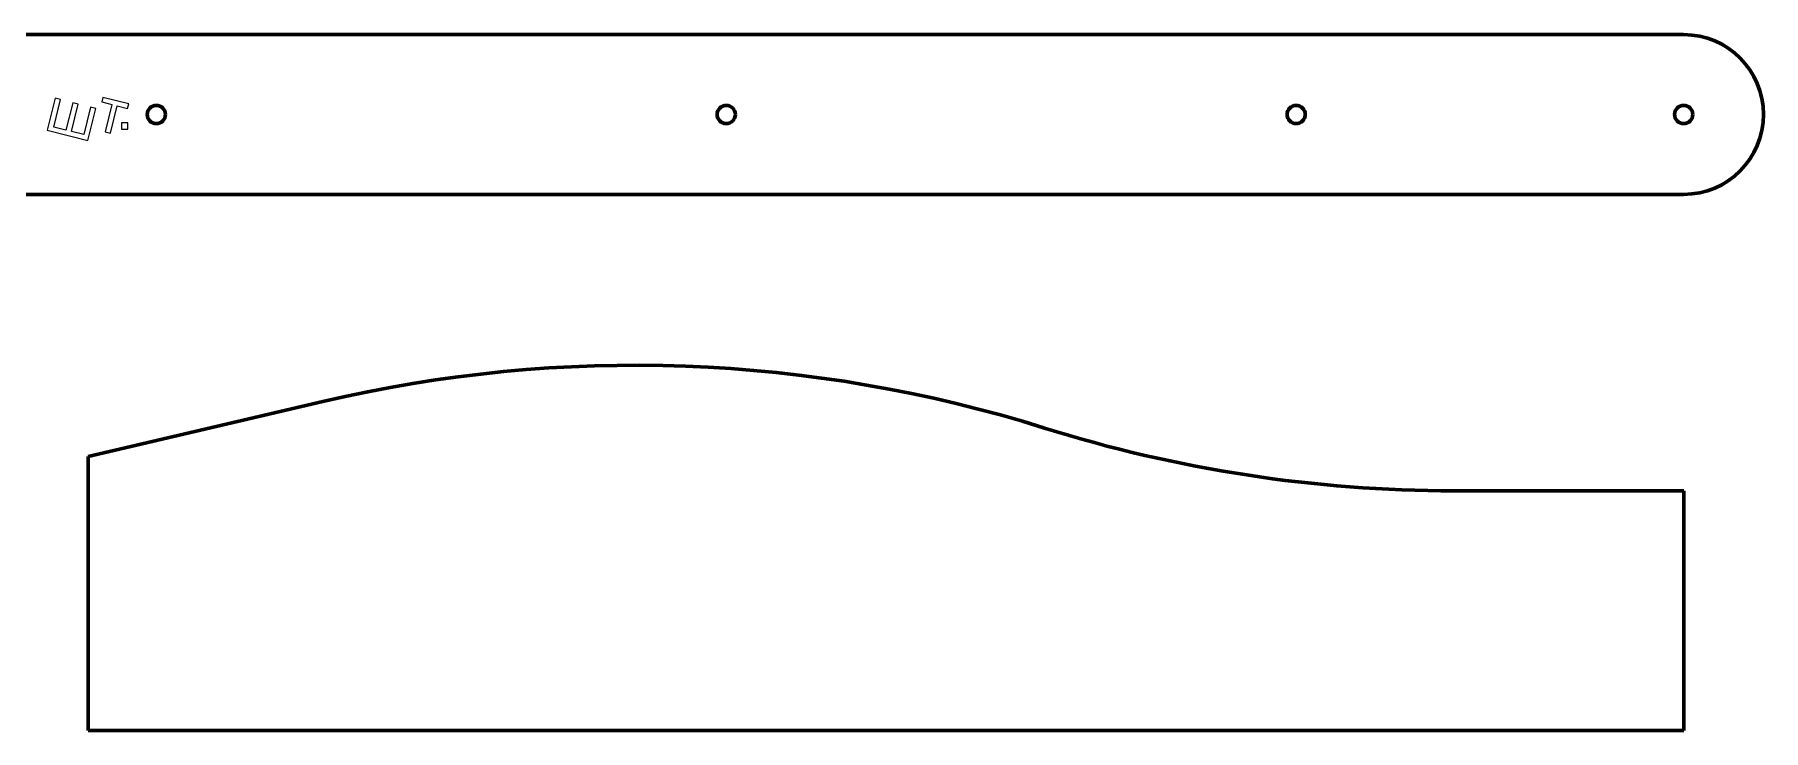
# Model space of a CAD drawing. Header units: centimetres. Extents: x 259 to 610, y 357 to 1252.
# Drawn here: x 319.6 to 395.5, y 801.5 to 832 of the extents above; entities that cross this region are included whole.
import ezdxf

# ---------------------------------------------------------------- set-up
doc = ezdxf.new("R2010")
doc.units = ezdxf.units.CM
doc.header["$MEASUREMENT"] = 0
doc.layers.add('layer 1', color=7, linetype='Continuous')

msp = doc.modelspace()

# ---------------------------------------------------------------- linework, layer by layer
at = {"layer": 'layer 1', "color": 5, "lineweight": 60}
for points in [[(391.97839, 831.98776), (391.97839, 831.98776), (281.9784, 831.98776), (281.9784, 831.98776)], [(281.9784, 824.98776), (281.9784, 824.98776), (391.97839, 824.98776), (391.97839, 824.98776)], [(363.93853, 814.74916), (353.68244, 817.96599), (342.75051, 818.36863), (332.28556, 815.91498)], [(321.98198, 813.49916), (321.98198, 813.49916), (332.28556, 815.91498), (332.28556, 815.91498)], [(363.93853, 814.74916), (369.74977, 812.92645), (375.80467, 811.99916), (381.89506, 811.99916)], [(321.98198, 801.49916), (321.98198, 801.49916), (321.98198, 813.49916), (321.98198, 813.49916)], [(381.89506, 811.99916), (381.89506, 811.99916), (391.98197, 811.99916), (391.98197, 811.99916)], [(391.98197, 811.99916), (391.98197, 811.99916), (391.98197, 801.49916), (391.98197, 801.49916)], [(391.98197, 801.49916), (391.98197, 801.49916), (321.98198, 801.49916), (321.98198, 801.49916)]]:
    msp.add_open_spline(points, degree=3, dxfattribs=at)
for points, knots in [([(391.97839, 824.98776), (393.91138, 824.98776), (395.47838, 826.55476), (395.47839, 828.48775), (395.47839, 828.48775), (395.47839, 830.42075), (393.9114, 831.98775), (391.97841, 831.98776)], [0, 0, 0, 0, 0.33333333, 0.33333333, 0.33333333, 0.33333333, 1, 1, 1, 1]), ([(325.3784, 828.48776), (325.3784, 828.70868), (325.19931, 828.88776), (324.9784, 828.88776), (324.9784, 828.88776), (324.75749, 828.88776), (324.5784, 828.70868), (324.5784, 828.48777), (324.5784, 828.48777), (324.5784, 828.26685), (324.75748, 828.08776), (324.9784, 828.08776), (324.9784, 828.08776), (325.19931, 828.08776), (325.3784, 828.26685), (325.3784, 828.48776)], [0, 0, 0, 0, 0.2, 0.2, 0.2, 0.2, 0.4, 0.4, 0.4, 0.4, 0.6, 0.6, 0.6, 0.6, 1, 1, 1, 1]), ([(350.3784, 828.48776), (350.3784, 828.70868), (350.19931, 828.88776), (349.9784, 828.88776), (349.9784, 828.88776), (349.75749, 828.88776), (349.5784, 828.70868), (349.5784, 828.48777), (349.5784, 828.48777), (349.5784, 828.26685), (349.75748, 828.08776), (349.9784, 828.08776), (349.9784, 828.08776), (350.19931, 828.08776), (350.3784, 828.26685), (350.3784, 828.48776)], [0, 0, 0, 0, 0.2, 0.2, 0.2, 0.2, 0.4, 0.4, 0.4, 0.4, 0.6, 0.6, 0.6, 0.6, 1, 1, 1, 1]), ([(375.37839, 828.48776), (375.37839, 828.70868), (375.1993, 828.88776), (374.97839, 828.88776), (374.97839, 828.88776), (374.75748, 828.88776), (374.57839, 828.70868), (374.57839, 828.48777), (374.57839, 828.48777), (374.57839, 828.26685), (374.75747, 828.08776), (374.97839, 828.08776), (374.97839, 828.08776), (375.1993, 828.08776), (375.37839, 828.26685), (375.37839, 828.48776)], [0, 0, 0, 0, 0.2, 0.2, 0.2, 0.2, 0.4, 0.4, 0.4, 0.4, 0.6, 0.6, 0.6, 0.6, 1, 1, 1, 1]), ([(392.37839, 828.48776), (392.37839, 828.70868), (392.1993, 828.88776), (391.97839, 828.88776), (391.97839, 828.88776), (391.75748, 828.88776), (391.57839, 828.70868), (391.57839, 828.48777), (391.57839, 828.48777), (391.57839, 828.26685), (391.75747, 828.08776), (391.97839, 828.08776), (391.97839, 828.08776), (392.1993, 828.08776), (392.37839, 828.26685), (392.37839, 828.48776)], [0, 0, 0, 0, 0.2, 0.2, 0.2, 0.2, 0.4, 0.4, 0.4, 0.4, 0.6, 0.6, 0.6, 0.6, 1, 1, 1, 1])]:
    msp.add_open_spline(points, degree=3, knots=knots, dxfattribs=at)
at = {"layer": 'layer 1'}
for points, knots in [([(320.53704, 829.19859), (320.53704, 829.19859), (320.77407, 829.13979), (320.77407, 829.13979), (320.77407, 829.13979), (320.77407, 829.13979), (320.47453, 827.9384), (320.47453, 827.9384), (320.47453, 827.9384), (320.47453, 827.9384), (321.01389, 827.80368), (321.01389, 827.80368), (321.01389, 827.80368), (321.01389, 827.80368), (321.31343, 829.00507), (321.31343, 829.00507), (321.31343, 829.00507), (321.31343, 829.00507), (321.55, 828.94627), (321.55, 828.94627), (321.55, 828.94627), (321.55, 828.94627), (321.25046, 827.74489), (321.25046, 827.74489), (321.25046, 827.74489), (321.25046, 827.74489), (321.7912, 827.61016), (321.7912, 827.61016), (321.7912, 827.61016), (321.7912, 827.61016), (322.09074, 828.81109), (322.09074, 828.81109), (322.09074, 828.81109), (322.09074, 828.81109), (322.32639, 828.75275), (322.32639, 828.75275), (322.32639, 828.75275), (322.32639, 828.75275), (321.97824, 827.35507), (321.97824, 827.35507), (321.97824, 827.35507), (321.97824, 827.35507), (320.18888, 827.80136), (320.18888, 827.80136), (320.18888, 827.80136), (320.18888, 827.80136), (320.53704, 829.19859), (320.53704, 829.19859)], [0, 0, 0, 0, 0.07692308, 0.07692308, 0.07692308, 0.07692308, 0.15384615, 0.15384615, 0.15384615, 0.15384615, 0.23076923, 0.23076923, 0.23076923, 0.23076923, 0.30769231, 0.30769231, 0.30769231, 0.30769231, 0.38461538, 0.38461538, 0.38461538, 0.38461538, 0.46153846, 0.46153846, 0.46153846, 0.46153846, 0.53846154, 0.53846154, 0.53846154, 0.53846154, 0.61538462, 0.61538462, 0.61538462, 0.61538462, 0.69230769, 0.69230769, 0.69230769, 0.69230769, 0.76923077, 0.76923077, 0.76923077, 0.76923077, 0.84615385, 0.84615385, 0.84615385, 0.84615385, 1, 1, 1, 1]), ([(322.62963, 829.23238), (322.62963, 829.23238), (323.76527, 828.94951), (323.76527, 828.94951), (323.76527, 828.94951), (323.76527, 828.94951), (323.71621, 828.75321), (323.71621, 828.75321), (323.71621, 828.75321), (323.71621, 828.75321), (323.2662, 828.86525), (323.2662, 828.86525), (323.2662, 828.86525), (323.2662, 828.86525), (322.96713, 827.66432), (322.96713, 827.66432), (322.96713, 827.66432), (322.96713, 827.66432), (322.73148, 827.72312), (322.73148, 827.72312), (322.73148, 827.72312), (322.73148, 827.72312), (323.03102, 828.92405), (323.03102, 828.92405), (323.03102, 828.92405), (323.03102, 828.92405), (322.58102, 829.03655), (322.58102, 829.03655), (322.58102, 829.03655), (322.58102, 829.03655), (322.62963, 829.23238), (322.62963, 829.23238)], [0, 0, 0, 0, 0.11111111, 0.11111111, 0.11111111, 0.11111111, 0.22222222, 0.22222222, 0.22222222, 0.22222222, 0.33333333, 0.33333333, 0.33333333, 0.33333333, 0.44444444, 0.44444444, 0.44444444, 0.44444444, 0.55555556, 0.55555556, 0.55555556, 0.55555556, 0.66666667, 0.66666667, 0.66666667, 0.66666667, 0.77777778, 0.77777778, 0.77777778, 0.77777778, 1, 1, 1, 1]), ([(323.44861, 827.84766), (323.44861, 827.84766), (323.44861, 828.12544), (323.44861, 828.12544), (323.44861, 828.12544), (323.44861, 828.12544), (323.72639, 828.12544), (323.72639, 828.12544), (323.72639, 828.12544), (323.72639, 828.12544), (323.72639, 827.84766), (323.72639, 827.84766), (323.72639, 827.84766), (323.72639, 827.84766), (323.44861, 827.84766), (323.44861, 827.84766)], [0, 0, 0, 0, 0.2, 0.2, 0.2, 0.2, 0.4, 0.4, 0.4, 0.4, 0.6, 0.6, 0.6, 0.6, 1, 1, 1, 1])]:
    msp.add_open_spline(points, degree=3, knots=knots, dxfattribs=at)

doc.saveas('drawing.dxf')
